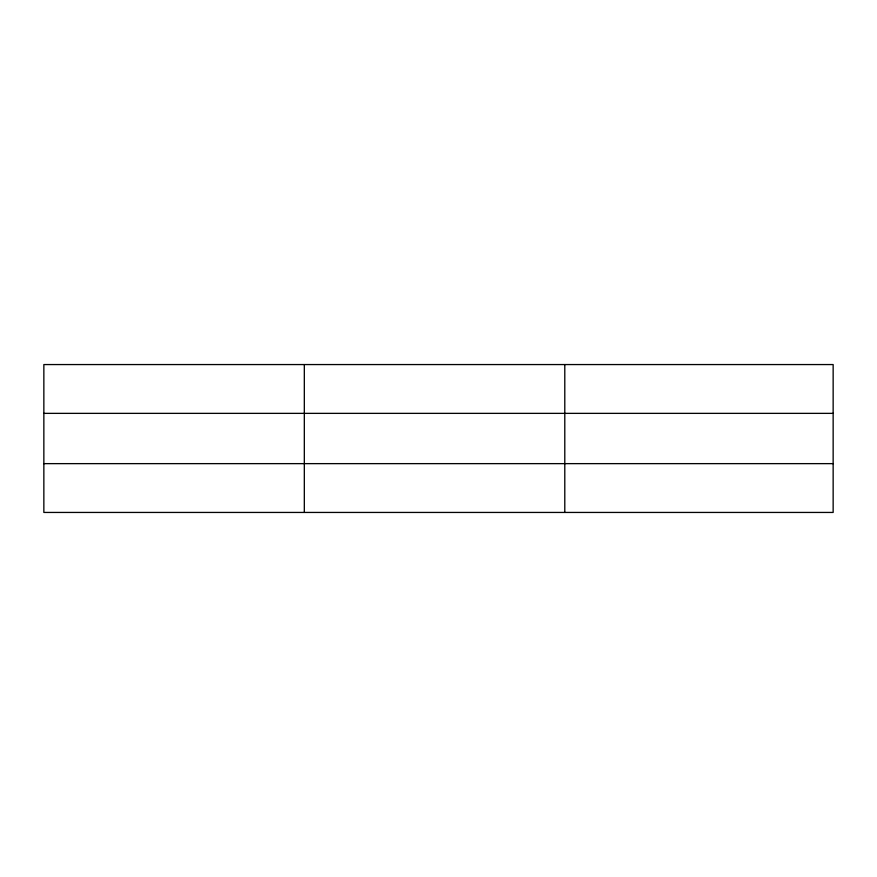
<?xml version="1.0" encoding="UTF-8"?>
<svg xmlns="http://www.w3.org/2000/svg" width="877" height="877" viewBox="0 0 877 877"><rect width="100%" height="100%" fill="white"/><g stroke="black" fill="none" stroke-linecap="round" stroke-linejoin="round"><path stroke-width="1.32" d="M304.319 364.558L304.319 512.442M564.788 364.558L564.788 512.442M833.15 413.363L833.15 364.558L43.85 364.558L43.85 512.442L833.15 512.442L833.15 413.363L43.85 413.363M43.85 463.637L833.15 463.637"/></g></svg>
